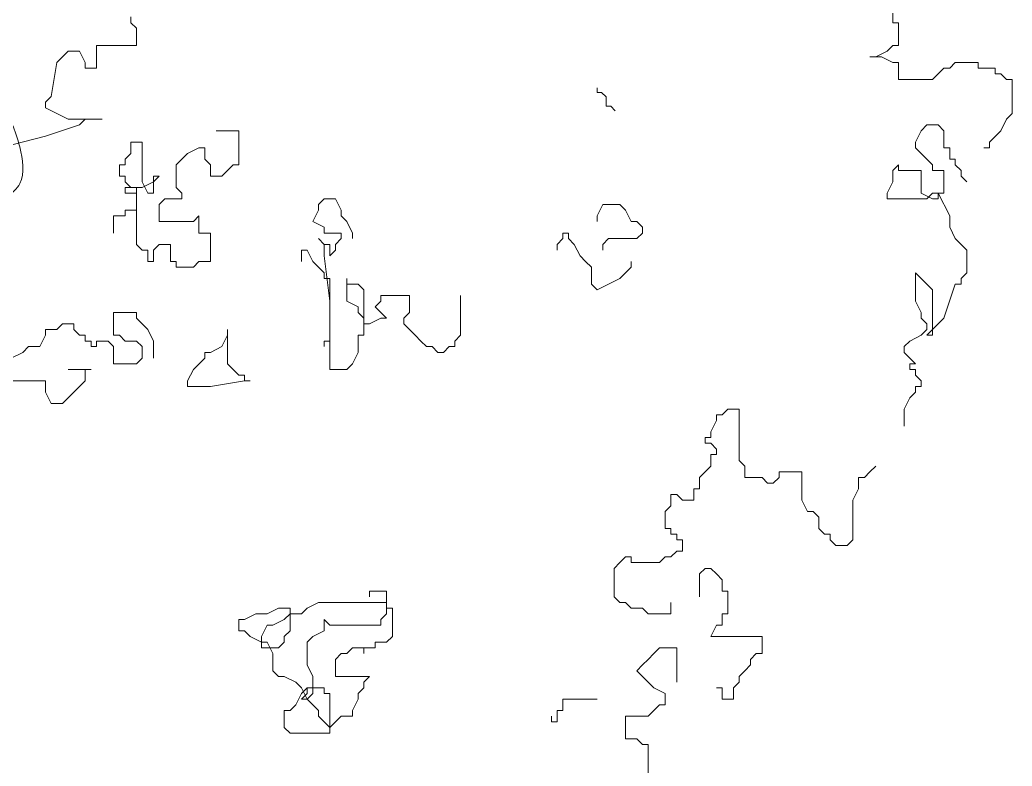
# Model space of a CAD drawing. Extents: x 941299 to 942979, y 2579300 to 2579597.
# Drawn here: x 942282.464 to 942285.318, y 2579504.308 to 2579506.454 of the extents above; entities that cross this region are included whole.
import ezdxf

# ---------------------------------------------------------------- set-up
doc = ezdxf.new("R2010")
doc.units = 0
doc.layers.get('0').update_dxf_attribs({"linetype": 'CONTINUOUS'})

# ---------------------------------------------------------------- blocks, each defined once
blk = doc.blocks.new('tulia')
at = {"color": 3, "lineweight": 0}
for p, q in [((192.53, 263.687), (192.53, 263.269)), ((192.53, 263.269), (192.47, 263.269)), ((192.47, 263.269), (192.47, 263.031)), ((200.532, 263.269), (200.473, 263.21)), ((200.532, 263.329), (200.532, 263.269)), ((200.473, 263.21), (200.473, 263.031)), ((192.47, 263.031), (192.53, 263.031)), ((192.53, 263.031), (192.589, 262.971)), ((192.589, 262.971), (192.709, 262.911)), ((200.473, 263.031), (200.891, 263.031)), ((200.891, 263.031), (200.891, 262.792)), ((201.01, 262.851), (201.07, 262.971)), ((201.07, 262.971), (201.189, 262.971)), ((201.189, 262.971), (201.309, 262.851)), ((191.873, 262.851), (191.634, 262.851)), ((191.634, 262.851), (191.634, 262.792)), ((191.932, 262.792), (191.873, 262.851)), ((192.53, 262.851), (192.47, 262.851)), ((192.47, 262.851), (192.47, 262.672)), ((192.649, 262.911), (192.53, 262.851)), ((192.769, 262.911), (192.649, 262.911)), ((192.709, 262.911), (192.769, 262.911)), ((201.01, 262.792), (201.01, 262.851)), ((201.309, 262.851), (201.368, 262.493)), ((191.395, 262.732), (191.335, 262.672)), ((191.455, 262.732), (191.395, 262.732)), ((191.634, 262.792), (191.455, 262.792)), ((191.455, 262.792), (191.455, 262.732)), ((191.992, 262.792), (191.932, 262.792)), ((192.052, 262.732), (191.992, 262.792)), ((192.112, 262.672), (192.052, 262.732)), ((200.891, 262.792), (201.01, 262.792)), ((191.335, 262.672), (191.275, 262.672)), ((191.275, 262.672), (191.275, 262.314)), ((192.47, 262.672), (192.112, 262.672)), ((195.54, 262.489), (195.588, 262.536)), ((195.588, 262.536), (195.635, 262.536)), ((195.635, 262.536), (195.635, 262.584)), ((195.54, 262.393), (195.54, 262.489)), ((201.368, 262.493), (201.428, 262.434)), ((201.428, 262.434), (201.428, 262.374)), ((191.275, 262.314), (191.335, 262.255)), ((195.444, 262.345), (195.492, 262.393)), ((195.492, 262.393), (195.54, 262.393)), ((201.309, 262.314), (201.189, 262.255)), ((201.428, 262.374), (201.309, 262.314)), ((191.335, 262.255), (191.395, 262.135)), ((201.189, 262.255), (200.831, 262.255)), ((200.831, 262.255), (201.01, 262.255)), ((201.01, 262.255), (201.07, 262.195)), ((191.395, 262.135), (191.514, 262.016)), ((191.992, 262.135), (192.052, 262.195)), ((191.992, 261.956), (191.992, 262.135)), ((192.052, 262.195), (192.171, 262.195)), ((192.171, 262.195), (192.231, 262.135)), ((192.231, 262.135), (192.291, 262.016)), ((199.637, 262.135), (199.398, 262.135)), ((199.398, 262.135), (199.398, 261.777)), ((201.07, 262.195), (201.428, 262.076)), ((191.514, 262.016), (191.514, 261.956)), ((192.291, 262.016), (192.291, 261.956)), ((200.413, 261.598), (200.413, 262.016)), ((200.413, 262.016), (200.532, 262.016)), ((200.532, 262.016), (200.532, 261.897)), ((201.428, 262.076), (201.906, 261.956)), ((191.514, 261.956), (191.574, 261.956)), ((191.932, 261.837), (191.932, 261.956)), ((191.932, 261.956), (191.992, 261.956)), ((192.231, 261.897), (192.171, 261.837)), ((192.291, 261.956), (192.231, 261.897)), ((199.756, 261.837), (199.756, 261.956)), ((199.756, 261.956), (199.816, 261.956)), ((199.816, 261.956), (199.935, 261.897)), ((199.935, 261.897), (199.995, 261.837)), ((200.532, 261.897), (200.592, 261.837)), ((191.873, 261.777), (191.873, 261.837)), ((191.873, 261.837), (191.932, 261.837)), ((192.171, 261.837), (192.112, 261.777)), ((199.696, 261.777), (199.756, 261.837)), ((199.995, 261.837), (200.055, 261.777)), ((200.592, 261.837), (200.592, 261.777)), ((191.813, 261.718), (191.873, 261.777)), ((191.813, 261.658), (191.813, 261.718)), ((192.112, 261.718), (191.992, 261.718)), ((191.992, 261.718), (191.992, 261.479)), ((192.112, 261.777), (192.112, 261.718)), ((192.231, 261.479), (192.231, 261.718)), ((192.231, 261.718), (192.47, 261.718)), ((192.47, 261.718), (192.47, 261.777)), ((192.47, 261.777), (192.53, 261.718)), ((192.53, 261.718), (192.53, 261.598)), ((199.398, 261.777), (199.457, 261.777)), ((199.457, 261.777), (199.517, 261.718)), ((199.517, 261.718), (199.577, 261.658)), ((199.696, 261.658), (199.696, 261.777)), ((200.055, 261.777), (200.055, 261.539)), ((200.592, 261.777), (200.652, 261.777)), ((200.652, 261.777), (200.652, 261.658)), ((191.753, 261.598), (191.813, 261.658)), ((192.53, 261.598), (192.589, 261.479)), ((199.577, 261.658), (199.696, 261.658)), ((200.293, 261.598), (200.234, 261.658)), ((200.234, 261.658), (200.293, 261.658)), ((200.293, 261.658), (200.293, 261.479)), ((200.413, 261.539), (200.293, 261.598)), ((200.353, 261.479), (200.413, 261.598)), ((200.592, 261.598), (200.532, 261.539)), ((200.652, 261.658), (200.592, 261.658)), ((200.592, 261.658), (200.592, 261.598)), ((192.052, 261.479), (191.932, 261.24)), ((191.992, 261.479), (192.052, 261.479)), ((192.052, 261.479), (192.052, 261.419)), ((192.112, 261.479), (192.052, 261.479)), ((192.112, 261.419), (192.231, 261.479)), ((192.171, 261.419), (192.112, 261.479)), ((192.589, 261.479), (192.589, 261.419)), ((200.055, 261.539), (199.995, 261.479)), ((199.995, 261.479), (199.995, 261.419)), ((200.293, 261.479), (200.353, 261.479)), ((200.592, 261.539), (200.413, 261.539)), ((200.532, 261.539), (200.473, 261.539)), ((200.473, 261.539), (200.473, 261.3)), ((200.473, 260.942), (200.473, 261.479)), ((200.473, 261.479), (200.592, 261.479)), ((200.592, 261.479), (200.592, 261.539)), ((192.052, 261.419), (192.112, 261.419)), ((192.589, 261.419), (192.171, 261.419)), ((198.323, 261.3), (198.382, 261.419)), ((198.382, 261.419), (198.502, 261.419)), ((198.502, 261.419), (198.562, 261.36)), ((199.995, 261.419), (200.174, 261.419)), ((200.174, 261.419), (200.234, 261.36)), ((195.337, 261.3), (195.277, 261.181)), ((195.396, 261.36), (195.337, 261.3)), ((195.575, 261.36), (195.396, 261.36)), ((195.635, 261.24), (195.575, 261.36)), ((198.323, 261.24), (198.323, 261.3)), ((198.562, 261.36), (198.562, 261.3)), ((198.562, 261.3), (198.621, 261.181)), ((200.234, 261.36), (200.234, 261.181)), ((200.473, 261.3), (200.592, 261.3)), ((200.592, 261.3), (200.592, 261.24)), ((191.932, 261.24), (191.932, 261.121)), ((195.217, 261.181), (195.157, 261.121)), ((195.277, 261.181), (195.217, 261.181)), ((195.635, 261.181), (195.635, 261.24)), ((198.203, 261.061), (198.263, 261.181)), ((198.263, 261.181), (198.323, 261.24)), ((198.621, 261.181), (198.502, 261.121)), ((199.875, 261.181), (199.816, 261.24)), ((199.816, 261.24), (199.816, 261.061)), ((200.234, 261.181), (199.875, 261.181)), ((200.592, 261.24), (200.712, 261.24)), ((200.712, 261.24), (200.712, 261.061)), ((191.932, 261.121), (191.873, 261.002)), ((195.157, 261.121), (195.157, 261.061)), ((195.157, 261.061), (195.217, 261.002)), ((195.934, 261.002), (195.934, 261.061)), ((195.934, 261.061), (195.993, 261.061)), ((195.993, 261.061), (195.993, 261.002)), ((198.203, 261.002), (198.203, 261.061)), ((198.502, 261.061), (198.323, 261.061)), ((198.323, 261.061), (198.323, 261.002)), ((198.502, 261.121), (198.502, 261.061)), ((199.816, 261.061), (199.696, 261.061)), ((199.696, 261.061), (199.696, 260.763)), ((191.873, 261.002), (191.753, 260.882)), ((195.217, 261.002), (195.516, 261.002)), ((195.516, 261.002), (195.575, 260.942)), ((195.874, 260.942), (195.934, 261.002)), ((195.993, 261.002), (196.053, 260.942)), ((198.323, 261.002), (198.382, 260.942)), ((198.502, 260.942), (198.562, 261.002)), ((198.562, 261.002), (198.502, 260.942)), ((191.753, 260.882), (191.753, 260.643)), ((195.575, 260.942), (195.575, 260.882)), ((195.814, 260.822), (195.874, 260.942)), ((196.053, 260.942), (196.053, 260.882)), ((198.382, 260.942), (198.382, 260.882)), ((198.382, 260.882), (198.442, 260.822)), ((198.442, 260.822), (198.442, 260.942)), ((198.442, 260.942), (198.502, 260.942)), ((198.502, 260.942), (198.502, 260.822)), ((198.621, 260.763), (198.681, 260.882)), ((198.681, 260.882), (198.741, 260.882)), ((198.741, 260.882), (198.741, 260.763)), ((200.114, 260.763), (200.114, 260.942)), ((200.114, 260.942), (200.234, 260.942)), ((200.234, 260.942), (200.293, 260.882)), ((200.293, 260.882), (200.293, 260.763)), ((200.353, 260.763), (200.353, 260.882)), ((200.353, 260.882), (200.413, 260.882)), ((200.413, 260.882), (200.473, 260.942)), ((195.277, 260.763), (195.277, 260.703)), ((195.695, 260.703), (195.755, 260.763)), ((195.755, 260.763), (195.814, 260.822)), ((198.502, 260.822), (198.442, 260.345)), ((198.562, 260.703), (198.621, 260.763)), ((199.696, 260.763), (199.816, 260.763)), ((199.816, 260.763), (199.875, 260.703)), ((200.055, 260.703), (200.055, 260.763)), ((200.055, 260.763), (200.114, 260.763)), ((200.293, 260.763), (200.353, 260.763)), ((191.753, 260.643), (191.813, 260.584)), ((192.231, 260.584), (192.291, 260.643)), ((192.291, 260.643), (192.291, 260.345)), ((195.277, 260.703), (195.337, 260.643)), ((195.337, 260.643), (195.396, 260.584)), ((195.695, 260.524), (195.695, 260.703)), ((198.502, 260.643), (198.562, 260.703)), ((198.502, 260.584), (198.502, 260.643)), ((199.875, 260.703), (200.055, 260.703)), ((191.813, 260.584), (191.813, 260.524)), ((192.171, 260.524), (192.231, 260.584)), ((195.396, 260.584), (195.516, 260.524)), ((198.263, 260.524), (198.263, 260.584)), ((198.263, 260.584), (198.263, 260.345)), ((198.442, 259.748), (198.442, 260.584)), ((198.442, 260.584), (198.502, 260.584)), ((191.813, 260.524), (191.873, 260.524)), ((191.873, 260.524), (191.992, 260.166)), ((192.112, 260.464), (192.171, 260.524)), ((192.112, 259.987), (192.112, 260.464)), ((195.516, 260.524), (195.635, 260.464)), ((195.635, 260.464), (195.695, 260.524)), ((198.084, 260.464), (198.143, 260.524)), ((198.084, 260.106), (198.084, 260.464)), ((198.143, 260.524), (198.263, 260.524)), ((192.291, 260.345), (192.231, 260.226)), ((197.068, 260.405), (197.068, 259.987)), ((197.606, 260.405), (197.905, 260.405)), ((197.606, 260.226), (197.606, 260.405)), ((197.905, 260.405), (197.905, 260.345)), ((197.905, 260.345), (197.964, 260.285)), ((198.263, 260.345), (198.143, 260.285)), ((198.442, 260.345), (198.442, 259.748)), ((192.231, 260.226), (192.231, 260.166)), ((197.666, 260.166), (197.606, 260.226)), ((197.905, 260.226), (197.845, 260.166)), ((197.964, 260.285), (197.905, 260.226)), ((198.143, 260.226), (198.084, 260.166)), ((198.143, 260.285), (198.143, 260.226)), ((200.473, 260.166), (200.473, 260.226)), ((200.473, 260.226), (200.712, 260.226)), ((200.712, 260.226), (200.712, 259.987)), ((191.992, 260.166), (192.112, 260.047)), ((192.231, 260.166), (192.171, 260.106)), ((197.666, 260.106), (197.666, 260.166)), ((197.845, 260.166), (197.905, 260.166)), ((197.905, 260.166), (198.024, 260.106)), ((198.084, 260.166), (198.084, 259.987)), ((200.413, 260.106), (200.473, 260.166)), ((192.112, 260.047), (192.171, 259.987)), ((192.171, 260.106), (192.171, 260.047)), ((192.171, 260.047), (192.231, 259.987)), ((197.546, 259.987), (197.606, 260.047)), ((197.606, 260.047), (197.666, 260.106)), ((198.024, 260.106), (198.084, 260.106)), ((199.517, 259.987), (199.517, 260.047)), ((199.517, 260.047), (199.517, 259.689)), ((200.293, 259.927), (200.353, 260.047)), ((200.353, 260.047), (200.413, 260.106)), ((201.07, 259.987), (201.13, 260.047)), ((201.13, 260.047), (201.13, 260.106)), ((201.13, 260.106), (201.249, 260.106)), ((201.249, 260.106), (201.309, 260.047)), ((201.309, 260.047), (201.428, 260.047)), ((201.428, 260.047), (201.428, 259.987)), ((192.171, 259.987), (192.112, 259.987)), ((192.231, 259.987), (192.35, 259.927)), ((192.35, 259.927), (192.41, 259.868)), ((197.068, 259.987), (197.128, 259.927)), ((197.128, 259.927), (197.128, 259.868)), ((197.427, 259.868), (197.487, 259.927)), ((197.487, 259.927), (197.546, 259.987)), ((198.084, 259.987), (198.143, 259.987)), ((198.143, 259.987), (198.143, 259.808)), ((198.442, 259.629), (198.442, 259.927)), ((198.442, 259.927), (198.502, 259.927)), ((198.502, 259.927), (198.502, 259.868)), ((199.577, 259.868), (199.517, 259.987)), ((200.293, 259.748), (200.293, 259.927)), ((200.473, 259.927), (200.413, 259.868)), ((200.592, 259.927), (200.473, 259.927)), ((200.652, 259.987), (200.592, 259.927)), ((200.712, 259.987), (200.652, 259.987)), ((200.712, 259.868), (200.771, 259.927)), ((200.771, 259.927), (200.891, 259.927)), ((200.891, 259.927), (200.891, 259.868)), ((200.95, 259.868), (200.95, 259.927)), ((200.95, 259.927), (201.01, 259.927)), ((201.01, 259.927), (201.01, 259.987)), ((201.01, 259.987), (201.07, 259.987)), ((201.428, 259.987), (201.488, 259.868)), ((192.41, 259.808), (192.35, 259.748)), ((192.41, 259.868), (192.41, 259.808)), ((197.128, 259.868), (197.188, 259.868)), ((197.188, 259.868), (197.248, 259.808)), ((197.248, 259.808), (197.307, 259.808)), ((197.307, 259.808), (197.367, 259.868)), ((197.367, 259.868), (197.427, 259.868)), ((198.143, 259.808), (198.203, 259.689)), ((199.696, 259.808), (199.577, 259.868)), ((199.756, 259.808), (199.696, 259.808)), ((199.756, 259.748), (199.756, 259.808)), ((200.413, 259.868), (200.413, 259.748)), ((200.712, 259.689), (200.712, 259.868)), ((200.891, 259.868), (200.95, 259.868)), ((201.488, 259.868), (201.607, 259.868)), ((201.607, 259.868), (201.667, 259.808)), ((201.667, 259.808), (201.787, 259.748)), ((192.35, 259.748), (192.291, 259.689)), ((199.875, 259.629), (199.756, 259.748)), ((200.413, 259.748), (200.473, 259.689)), ((192.291, 259.689), (192.35, 259.689)), ((192.35, 259.629), (192.291, 259.629)), ((192.291, 259.629), (192.291, 259.569)), ((192.35, 259.689), (192.35, 259.629)), ((198.203, 259.689), (198.263, 259.629)), ((198.263, 259.629), (198.442, 259.629)), ((199.457, 259.629), (199.398, 259.569)), ((199.517, 259.689), (199.457, 259.629)), ((199.935, 259.51), (199.875, 259.629)), ((200.473, 259.689), (200.712, 259.689)), ((201.01, 259.629), (200.95, 259.629)), ((200.95, 259.629), (201.189, 259.629)), ((201.01, 259.51), (201.01, 259.629)), ((192.291, 259.569), (192.231, 259.51)), ((192.231, 259.51), (192.231, 259.45)), ((199.338, 259.51), (199.278, 259.51)), ((199.278, 259.51), (199.338, 259.51)), ((199.398, 259.569), (199.338, 259.569)), ((199.338, 259.569), (199.338, 259.51)), ((199.338, 259.51), (199.696, 259.45)), ((199.935, 259.45), (199.935, 259.51)), ((201.249, 259.271), (201.01, 259.51)), ((202.085, 259.51), (201.428, 259.51)), ((201.428, 259.51), (201.428, 259.39)), ((192.231, 259.45), (192.291, 259.45)), ((192.291, 259.45), (192.291, 259.39)), ((192.291, 259.39), (192.35, 259.331)), ((199.696, 259.45), (199.935, 259.45)), ((201.428, 259.39), (201.368, 259.271)), ((192.35, 259.331), (192.41, 259.211)), ((192.41, 259.211), (192.41, 259.032)), ((194.142, 258.674), (194.142, 259.211)), ((194.142, 259.211), (194.262, 259.211)), ((194.262, 259.211), (194.321, 259.152)), ((201.368, 259.271), (201.249, 259.271)), ((194.321, 259.152), (194.381, 259.152)), ((194.381, 259.152), (194.381, 259.092)), ((194.381, 259.092), (194.441, 258.973)), ((194.441, 258.973), (194.441, 258.913)), ((194.441, 258.913), (194.5, 258.913)), ((194.5, 258.913), (194.5, 258.853)), ((194.441, 258.853), (194.381, 258.793)), ((194.381, 258.793), (194.381, 258.734)), ((194.5, 258.853), (194.441, 258.853)), ((194.082, 258.614), (194.142, 258.674)), ((194.381, 258.734), (194.441, 258.734)), ((194.441, 258.734), (194.441, 258.614)), ((192.709, 258.614), (192.769, 258.555)), ((194.082, 258.495), (194.082, 258.614)), ((194.441, 258.614), (194.5, 258.555)), ((192.769, 258.555), (192.828, 258.495)), ((192.828, 258.495), (192.888, 258.495)), ((192.888, 258.495), (192.888, 258.376)), ((193.485, 258.555), (193.724, 258.555)), ((193.485, 258.256), (193.485, 258.555)), ((193.724, 258.555), (193.724, 258.495)), ((193.724, 258.495), (193.784, 258.435)), ((193.844, 258.435), (193.903, 258.495)), ((193.903, 258.495), (194.082, 258.495)), ((194.5, 258.555), (194.56, 258.495)), ((194.56, 258.495), (194.56, 258.376)), ((192.888, 258.376), (192.948, 258.256)), ((193.784, 258.435), (193.844, 258.435)), ((194.56, 258.376), (194.62, 258.376)), ((194.62, 258.376), (194.62, 258.256)), ((192.948, 258.256), (192.948, 257.839)), ((193.425, 258.137), (193.485, 258.256)), ((194.62, 258.256), (194.739, 258.256)), ((194.739, 258.256), (194.799, 258.316)), ((194.799, 258.316), (194.859, 258.316)), ((194.859, 258.316), (194.859, 258.197)), ((194.859, 258.197), (194.919, 258.137)), ((193.306, 258.077), (193.366, 258.137)), ((193.306, 257.958), (193.306, 258.077)), ((193.366, 258.137), (193.425, 258.137)), ((194.919, 258.137), (194.919, 257.958)), ((193.246, 257.898), (193.306, 257.958)), ((194.919, 257.958), (194.859, 257.958)), ((194.859, 257.958), (194.859, 257.898)), ((192.948, 257.839), (193.007, 257.779)), ((193.127, 257.779), (193.187, 257.839)), ((193.187, 257.839), (193.187, 257.898)), ((193.187, 257.898), (193.246, 257.898)), ((194.799, 257.839), (194.739, 257.839)), ((194.739, 257.839), (194.739, 257.719)), ((194.859, 257.898), (194.799, 257.898)), ((194.799, 257.898), (194.799, 257.839)), ((193.007, 257.779), (193.127, 257.779)), ((194.739, 257.719), (194.799, 257.719)), ((194.799, 257.719), (194.859, 257.66)), ((194.859, 257.66), (194.919, 257.66)), ((194.919, 257.66), (194.978, 257.6)), ((195.277, 257.6), (195.277, 257.66)), ((195.277, 257.66), (195.337, 257.66)), ((195.337, 257.66), (195.396, 257.6)), ((194.441, 257.54), (194.381, 257.481)), ((194.5, 257.54), (194.441, 257.54)), ((194.56, 257.481), (194.5, 257.54)), ((194.978, 257.6), (195.277, 257.6)), ((195.396, 257.6), (195.456, 257.54)), ((195.456, 257.54), (195.456, 257.242)), ((194.381, 257.481), (194.321, 257.421)), ((194.321, 257.421), (194.321, 257.302)), ((194.56, 257.242), (194.56, 257.481)), ((194.321, 257.302), (194.262, 257.302)), ((194.262, 257.302), (194.262, 257.063)), ((195.456, 257.242), (195.396, 257.182)), ((198.024, 257.302), (197.845, 257.302)), ((197.845, 257.302), (197.845, 257.123)), ((198.024, 257.242), (198.024, 257.302)), ((194.859, 257.063), (194.859, 257.182)), ((195.157, 257.123), (195.098, 257.063)), ((195.277, 257.123), (195.157, 257.123)), ((195.337, 257.182), (195.277, 257.123)), ((195.396, 257.182), (195.337, 257.182)), ((197.845, 257.123), (197.785, 257.123)), ((197.785, 257.123), (197.785, 256.824)), ((198.562, 257.182), (197.845, 257.182)), ((197.845, 257.182), (197.845, 257.063)), ((198.681, 257.123), (198.562, 257.182)), ((198.741, 257.063), (198.681, 257.123)), ((198.98, 257.123), (198.86, 257.123)), ((198.86, 257.123), (198.86, 256.884)), ((199.099, 257.063), (198.98, 257.123)), ((194.262, 257.063), (194.321, 257.063)), ((194.321, 257.063), (194.321, 256.943)), ((195.098, 257.063), (194.859, 257.063)), ((197.845, 257.063), (197.905, 257.003)), ((197.905, 257.003), (197.905, 256.943)), ((198.442, 256.943), (198.502, 257.003)), ((198.502, 257.003), (198.502, 256.884)), ((198.86, 257.063), (198.741, 257.063)), ((198.92, 257.003), (198.86, 257.063)), ((199.039, 256.943), (198.92, 257.003)), ((199.218, 257.063), (199.099, 257.063)), ((199.338, 257.003), (199.218, 257.063)), ((199.398, 257.003), (199.338, 257.003)), ((199.398, 256.884), (199.398, 257.003)), ((194.321, 256.943), (194.381, 256.943)), ((194.381, 256.943), (194.441, 256.824)), ((197.905, 256.943), (198.442, 256.943)), ((199.099, 256.943), (199.039, 256.943)), ((199.159, 256.824), (199.099, 256.943)), ((194.441, 256.824), (193.903, 256.824)), ((193.903, 256.824), (193.903, 256.645)), ((197.785, 256.824), (197.845, 256.764)), ((198.502, 256.884), (198.621, 256.824)), ((198.621, 256.824), (198.681, 256.764)), ((198.86, 256.884), (198.92, 256.824)), ((198.92, 256.824), (198.92, 256.764)), ((199.159, 256.764), (199.278, 256.824)), ((199.159, 256.705), (199.159, 256.824)), ((199.278, 256.824), (199.338, 256.884)), ((199.338, 256.884), (199.398, 256.884)), ((194.799, 256.347), (194.799, 256.705)), ((194.799, 256.705), (194.978, 256.705)), ((194.978, 256.705), (195.038, 256.645)), ((197.845, 256.764), (197.964, 256.764)), ((197.964, 256.764), (197.964, 256.705)), ((197.964, 256.705), (198.084, 256.705)), ((198.084, 256.705), (198.084, 256.645)), ((198.084, 256.645), (198.084, 256.705)), ((198.084, 256.705), (198.203, 256.705)), ((198.203, 256.705), (198.263, 256.645)), ((198.681, 256.764), (198.681, 256.526)), ((198.92, 256.764), (198.98, 256.705)), ((198.98, 256.705), (199.159, 256.705)), ((199.039, 256.645), (199.099, 256.764)), ((199.099, 256.764), (199.159, 256.764)), ((193.903, 256.645), (193.963, 256.645)), ((193.963, 256.645), (194.023, 256.585)), ((194.023, 256.585), (194.023, 256.526)), ((195.038, 256.645), (195.098, 256.585)), ((195.098, 256.585), (195.157, 256.526)), ((198.263, 256.645), (198.323, 256.645)), ((198.323, 256.645), (198.382, 256.585)), ((198.382, 256.585), (198.382, 256.406)), ((199.039, 256.466), (199.039, 256.645)), ((194.023, 256.526), (194.082, 256.466)), ((195.157, 256.526), (195.217, 256.466)), ((198.681, 256.526), (198.621, 256.406)), ((194.082, 256.466), (194.142, 256.406)), ((194.142, 256.406), (194.142, 256.347)), ((195.157, 256.406), (195.038, 256.287)), ((195.217, 256.466), (195.157, 256.406)), ((198.382, 256.406), (198.024, 256.406)), ((198.024, 256.406), (198.084, 256.347)), ((198.621, 256.406), (198.621, 256.227)), ((198.8, 256.347), (198.92, 256.406)), ((198.92, 256.406), (198.98, 256.406)), ((198.98, 256.406), (199.039, 256.466)), ((194.142, 256.347), (194.202, 256.287)), ((194.202, 256.287), (194.202, 256.168)), ((194.321, 256.168), (194.321, 256.287)), ((194.321, 256.287), (194.381, 256.287)), ((195.038, 256.287), (194.919, 256.227)), ((198.084, 256.347), (198.084, 256.287)), ((198.084, 256.287), (198.143, 256.227)), ((198.502, 256.227), (198.502, 256.287)), ((198.502, 256.287), (198.681, 256.287)), ((198.681, 256.287), (198.741, 256.227)), ((198.681, 256.168), (198.741, 256.287)), ((198.681, 256.227), (198.681, 256.287)), ((198.741, 256.287), (198.8, 256.347)), ((194.202, 256.168), (194.321, 256.168)), ((194.919, 256.227), (194.919, 256.108)), ((195.635, 256.168), (195.993, 256.168)), ((195.993, 256.168), (195.993, 256.048)), ((198.143, 256.227), (198.143, 256.168)), ((198.143, 256.168), (198.203, 256.048)), ((198.442, 255.869), (198.442, 256.227)), ((198.442, 256.227), (198.502, 256.227)), ((198.562, 256.048), (198.681, 256.168)), ((198.621, 256.227), (198.681, 256.168)), ((198.741, 256.168), (198.681, 256.227)), ((198.681, 256.168), (198.741, 256.168)), ((198.741, 256.227), (198.8, 256.108)), ((194.919, 256.108), (194.978, 256.108)), ((194.978, 256.108), (195.038, 256.048)), ((198.8, 256.108), (198.86, 256.048)), ((195.038, 256.048), (195.098, 255.989)), ((195.098, 255.989), (195.337, 255.989)), ((195.337, 255.989), (195.337, 255.75)), ((195.993, 256.048), (196.053, 256.048)), ((196.053, 256.048), (196.053, 255.929)), ((196.113, 255.929), (196.113, 255.989)), ((198.203, 256.048), (198.203, 255.989)), ((198.203, 255.989), (198.323, 255.989)), ((198.323, 255.989), (198.382, 255.929)), ((198.502, 255.929), (198.562, 255.989)), ((198.562, 255.989), (198.562, 256.048)), ((198.86, 256.048), (198.92, 256.048)), ((198.92, 256.048), (198.92, 255.869)), ((196.053, 255.929), (196.113, 255.929)), ((198.382, 255.929), (198.442, 255.869)), ((198.442, 255.869), (198.502, 255.929)), ((198.442, 255.81), (198.442, 255.869)), ((198.92, 255.869), (198.86, 255.81)), ((195.217, 255.75), (195.157, 255.69)), ((195.337, 255.75), (195.217, 255.75)), ((198.86, 255.81), (198.442, 255.81)), ((195.157, 255.69), (195.098, 255.69)), ((195.098, 255.69), (195.098, 255.392))]:
    blk.add_line(p, q, dxfattribs=at)
at = {"color": 34, "lineweight": 0}
blk.add_spline([(201.842, 268.738), (201.842, 268.261), (202.08, 267.593), (202.51, 266.925), (202.558, 266.114), (202.51, 265.685), (202.987, 265.303), (203.274, 264.921), (203.513, 265.303), (204.324, 265.637), (204.945, 265.78), (205.518, 265.494), (206.091, 265.399), (206.186, 264.826), (206.091, 264.206), (206.329, 263.633), (206.664, 263.204), (207.332, 262.775), (208.096, 262.489), (208.382, 262.489), (208.287, 262.393), (207.905, 262.393), (206.95, 262.679), (206.473, 262.966), (206.234, 262.584), (205.852, 261.868), (205.613, 261.248), (205.47, 260.723), (205.613, 260.151), (205.613, 259.674), (205.47, 259.388), (205.327, 259.054), (205.47, 259.865), (205.375, 260.294), (205.231, 260.962), (205.422, 261.534), (205.852, 262.345), (206.186, 262.87), (206.138, 263.252), (205.709, 263.777), (205.375, 264.206), (205.422, 264.588), (205.327, 265.017), (204.897, 265.112), (204.181, 265.065), (203.799, 264.635), (203.608, 263.92), (203.704, 263.633), (203.56, 263.538), (203.083, 263.109), (203.083, 262.727), (203.751, 262.011), (204.611, 261.678), (205.47, 261.391), (206.282, 261.201), (206.616, 260.914), (206.52, 260.914), (206.138, 261.105), (205.613, 261.248), (204.849, 261.344), (204.133, 261.582), (203.369, 261.821), (203.035, 262.202), (202.844, 262.536), (202.653, 262.489), (202.415, 262.25), (202.08, 261.964), (202.08, 261.582), (202.033, 261.391), (201.842, 261.439), (201.698, 261.582), (201.698, 261.964), (201.889, 262.441), (202.176, 262.918), (202.51, 263.395), (202.701, 263.729), (202.844, 264.015), (202.701, 264.444), (202.128, 264.969), (201.889, 265.828), (201.746, 266.019), (201.221, 265.78), (200.935, 266.019), (200.553, 266.162), (200.696, 266.257), (200.791, 266.353), (200.744, 266.591), (200.982, 266.687), (201.364, 266.448), (201.937, 266.4), (202.08, 266.543), (201.937, 267.116), (201.698, 267.498), (201.364, 267.45), (200.839, 267.45), (200.409, 267.784), (199.98, 268.022), (200.075, 268.165), (200.362, 268.118), (200.553, 267.927), (201.173, 267.736), (201.364, 267.831), (201.555, 267.927), (201.364, 268.309), (201.412, 268.976), (201.651, 268.881), (201.889, 268.976), (201.889, 268.69), (201.937, 268.165), (202.033, 267.927), (202.128, 267.498), (202.367, 267.211), (202.51, 266.925)], degree=3, dxfattribs=at)
blk = doc.blocks.new('tuli')
at = {"color": 3}
blk.add_blockref('tulia', (-25.998, 9.206), dxfattribs=at)

msp = doc.modelspace()

# ---------------------------------------------------------------- block references
at = {"color": 1, "lineweight": 0, "xscale": -0.2738191591342911, "yscale": 0.2738191592507064, "zscale": 0.2738191591392415}
msp.add_blockref('tuli', (942330.57403, 2579431.83659), dxfattribs=at)

doc.saveas('drawing.dxf')
